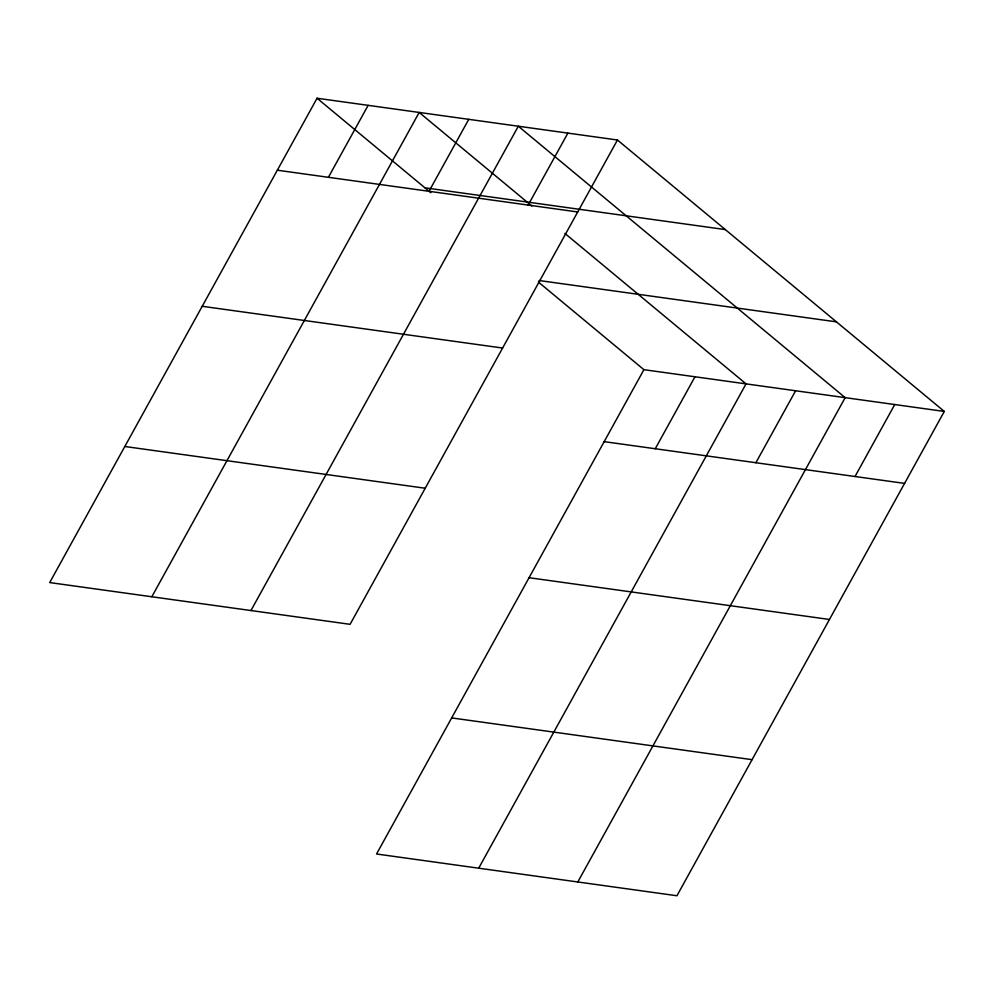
<?xml version="1.0" encoding="UTF-8"?>
<svg xmlns="http://www.w3.org/2000/svg" width="994" height="994" viewBox="0 0 994 994"><rect width="100%" height="100%" fill="white"/><g stroke="black" fill="none" stroke-linecap="round" stroke-linejoin="round"><path stroke-width="1.49" d="M617.448 140.005L317.061 98.244L49.7 582.571L350.087 624.319L617.448 140.005L944.3 411.429L676.939 895.756L376.552 853.995L643.913 369.681L944.3 411.429M328.393 177.305L368.128 105.352M151.833 596.76L419.195 112.446L531.778 205.944M429.023 191.295L468.758 119.33M250.96 610.54L518.321 126.226L845.173 397.65L577.812 881.976M528.162 205.075L567.885 133.109M655.257 448.741L694.98 376.776M478.686 868.197L746.047 383.87L564.89 233.428M755.887 462.719L795.61 390.766M855.014 476.499L894.737 404.546M424.923 187.816L725.309 229.577M277.338 170.21L577.725 211.97M539.059 280.519L836.439 321.857M202.217 306.289L502.604 348.037M604.19 441.647L904.577 483.395M124.822 446.492L425.208 488.24M529.069 577.713L829.456 619.473M451.674 717.916L752.06 759.677M317.061 98.244L430.837 192.724M538.4 282.06L643.913 369.681"/></g></svg>
